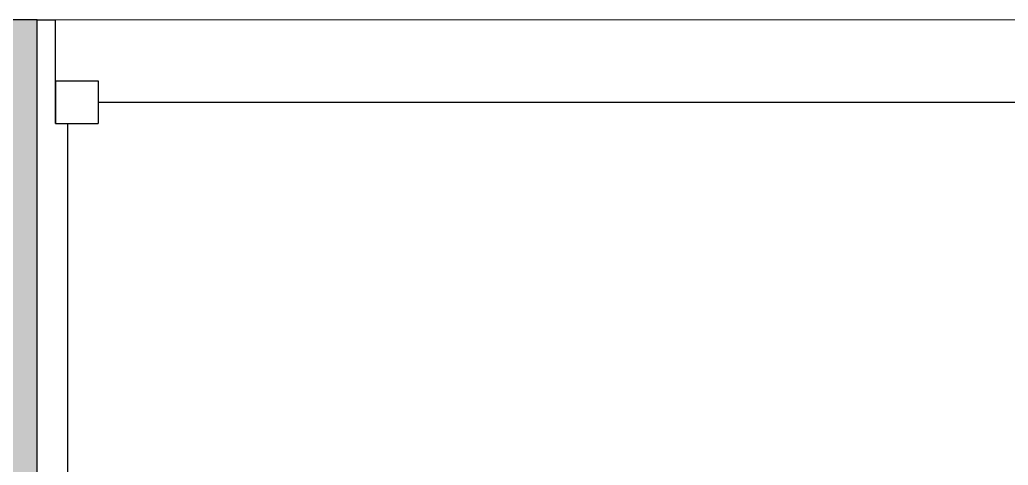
# Model space of a CAD drawing. Header units: inches. Extents: x -1159 to 2819, y -194 to 4438.
# Drawn here: x -309.76 to -269.23, y 545.42 to 563.68 of the extents above; entities that cross this region are included whole.
import ezdxf

# ---------------------------------------------------------------- set-up
doc = ezdxf.new("R2010")
doc.units = ezdxf.units.IN
doc.header["$MEASUREMENT"] = 0
for name, color, linetype, lineweight in [('A-GLAZ', 151, 'Continuous', 18), ('A-WALL', 113, 'Continuous', 18), ('A-WALL-PATT', 111, 'Continuous', 18)]:
    doc.layers.add(name, color=color, linetype=linetype, lineweight=lineweight)

# ---------------------------------------------------------------- blocks, each defined once
blk = doc.blocks.new('Double Hung - side window 4_ X 6_ 3_ H 3-6128194-3RD FLOOR - POWER _ SIGNAL B')
at = {"layer": 'A-GLAZ', "color": 8, "lineweight": 30}
for p, q in [((-22.115, 10), (-21.365, 10)), ((-21.365, 5.75), (-21.365, 10)), ((-21.365, 7.5), (-21.365, 5.75)), ((-21.365, 7.5), (-19.615, 7.5)), ((-19.615, 7.5), (-19.615, 5.75)), ((-19.615, 6.625), (19.615, 6.625)), ((-21.365, 5.75), (-19.615, 5.75)), ((-21.365, 5.75), (-20.865, 5.75)), ((-20.865, -10), (-20.865, 5.75))]:
    blk.add_line(p, q, dxfattribs=at)

msp = doc.modelspace()

# ---------------------------------------------------------------- hatches: boundary and pattern name
at = {"layer": 'A-WALL-PATT', "lineweight": 9}
h = msp.add_hatch(color=7, dxfattribs=at)
h.paths.add_polyline_path([(-8.72, 543.684), (1.715, 543.684), (1.715, 563.684), (-53.535, 563.684), (-53.535, 543.684), (-18.631, 543.684)], flags=0)
h.paths.add_polyline_path([(-103.153, 543.684), (-97.765, 543.684), (-97.765, 563.684), (-152.067, 563.684), (-152.067, 543.684), (-103.653, 543.684)], flags=0)
h.paths.add_polyline_path([(-206.927, 543.684), (-196.298, 543.684), (-196.298, 563.684), (-264.813, 563.684), (-264.813, 543.684), (-226.747, 543.684)], flags=0)
h.paths.add_polyline_path([(-309.043, 543.684), (-309.043, 563.684), (-377.558, 563.684), (-377.558, 543.684), (-325.85, 543.684)], flags=0)
h.paths.add_polyline_path([(-424.954, 543.684), (-421.788, 543.684), (-421.788, 563.684), (-476.709, 563.684), (-476.709, 543.684)], flags=0)
h.paths.add_polyline_path([(-513.709, 543.684), (-513.709, 563.684), (-590.071, 563.684), (-590.071, 543.684), (-543.877, 543.684)], flags=0)

# ---------------------------------------------------------------- linework, layer by layer
at = {"layer": 'A-WALL', "color": 8, "lineweight": 30}
for p, q in [((-309.043, 563.684), (-377.558, 563.684)), ((-309.043, 543.684), (-309.043, 563.684))]:
    msp.add_line(p, q, dxfattribs=at)
at = {"layer": 'A-WALL', "lineweight": 9}
msp.add_line((-309.043, 563.684), (-264.813, 563.684), dxfattribs=at)

# ---------------------------------------------------------------- block references
at = {"layer": 'A-GLAZ'}
msp.add_blockref('Double Hung - side window 4_ X 6_ 3_ H 3-6128194-3RD FLOOR - POWER _ SIGNAL B', (-286.928, 553.684), dxfattribs=at)

doc.saveas('drawing.dxf')
